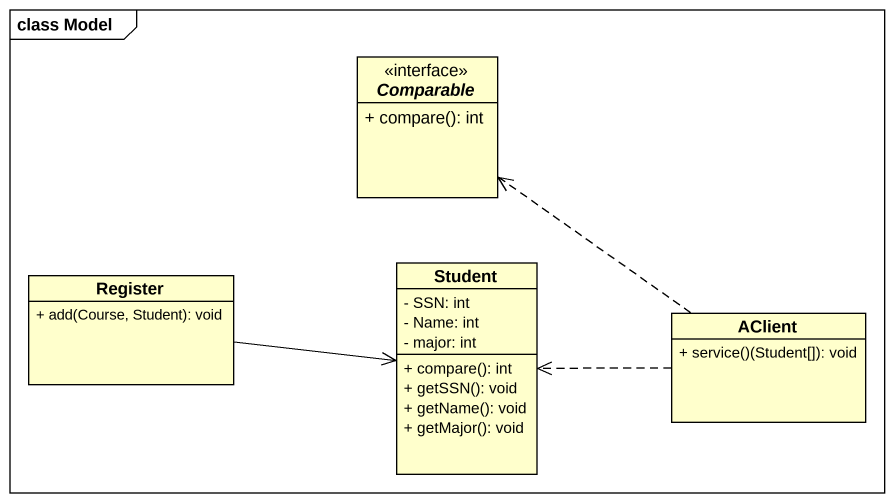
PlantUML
@startuml
mainframe class Model
hide circle
hide empty members
skinparam classAttributeIconSize 0
interface Comparable {
  + compare(): int
}
class Register {
  + add(Course, Student): void
}
class Student {
  - SSN: int
  - Name: int
  - major: int
  + compare(): int
  + getSSN(): void
  + getName(): void
  + getMajor(): void
}
class AClient {
  + service()(Student[]): void
}
Register -right-> Student
AClient .up.> Comparable
AClient .left.> Student
@enduml
